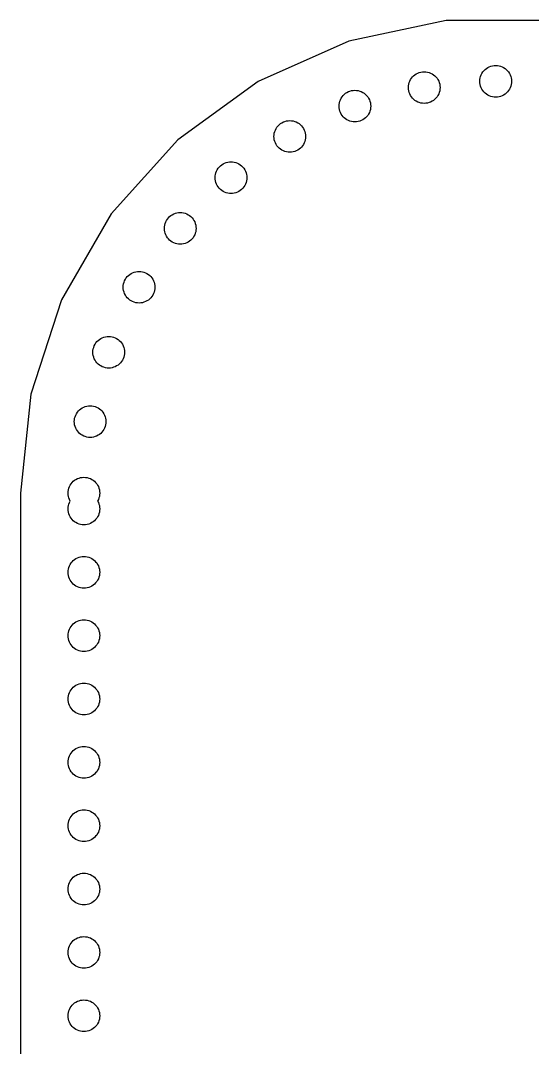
# Model space of a CAD drawing. Header units: metres. Extents: x 0 to 140, y 0 to 65.
# Drawn here: x 0 to 16.16, y 32.5 to 64.92 of the extents above; entities that cross this region are included whole.
import ezdxf

# ---------------------------------------------------------------- set-up
doc = ezdxf.new("R2010")
doc.units = ezdxf.units.M

msp = doc.modelspace()

# ---------------------------------------------------------------- linework, layer by layer
for p, q in [((13.4321, 64.9178), (10.3647, 64.2658)), ((16.5679, 64.9178), (13.4321, 64.9178)), ((10.3647, 64.2658), (7.5, 62.9904)), ((12.4487, 63.207), (12.4926, 63.2355)), ((12.4926, 63.2355), (12.5392, 63.2593)), ((12.5392, 63.2593), (12.5881, 63.278)), ((12.5881, 63.278), (12.6386, 63.2916)), ((12.6386, 63.2916), (12.6903, 63.2998)), ((12.6903, 63.2998), (12.7426, 63.3025)), ((12.7426, 63.3025), (12.7948, 63.2998)), ((12.7948, 63.2998), (12.8465, 63.2916)), ((12.8465, 63.2916), (12.8971, 63.278)), ((12.8971, 63.278), (12.9459, 63.2593)), ((12.9459, 63.2593), (12.9926, 63.2355)), ((12.9926, 63.2355), (13.0365, 63.207)), ((14.5432, 63.2034), (14.567, 63.25)), ((14.567, 63.25), (14.5955, 63.2939)), ((14.5955, 63.2939), (14.6284, 63.3346)), ((14.6284, 63.3346), (14.6654, 63.3716)), ((14.6654, 63.3716), (14.7061, 63.4045)), ((14.7061, 63.4045), (14.75, 63.433)), ((14.75, 63.433), (14.7966, 63.4568)), ((14.7966, 63.4568), (14.8455, 63.4755)), ((14.8455, 63.4755), (14.896, 63.4891)), ((14.896, 63.4891), (14.9477, 63.4973)), ((14.9477, 63.4973), (15, 63.5)), ((15, 63.5), (15.0523, 63.4973)), ((15.0523, 63.4973), (15.1039, 63.4891)), ((15.1039, 63.4891), (15.1545, 63.4755)), ((15.1545, 63.4755), (15.2034, 63.4568)), ((15.2034, 63.4568), (15.25, 63.433)), ((15.25, 63.433), (15.2939, 63.4045)), ((15.2939, 63.4045), (15.3346, 63.3716)), ((15.3346, 63.3716), (15.3716, 63.3346)), ((15.3716, 63.3346), (15.4045, 63.2939)), ((15.4045, 63.2939), (15.433, 63.25)), ((15.433, 63.25), (15.4568, 63.2034)), ((7.5, 62.9904), (4.96303, 61.1472)), ((12.2453, 62.8548), (12.2535, 62.9064)), ((12.2535, 62.9064), (12.267, 62.957)), ((12.267, 62.957), (12.2858, 63.0059)), ((12.2858, 63.0059), (12.3096, 63.0525)), ((12.3096, 63.0525), (12.3381, 63.0964)), ((12.3381, 63.0964), (12.371, 63.1371)), ((12.371, 63.1371), (12.408, 63.1741)), ((12.408, 63.1741), (12.4487, 63.207)), ((13.0365, 63.207), (13.0771, 63.1741)), ((13.0771, 63.1741), (13.1141, 63.1371)), ((13.1141, 63.1371), (13.1471, 63.0964)), ((13.1471, 63.0964), (13.1756, 63.0525)), ((13.1756, 63.0525), (13.1993, 63.0059)), ((13.1993, 63.0059), (13.2181, 62.957)), ((13.2181, 62.957), (13.2316, 62.9064)), ((13.2316, 62.9064), (13.2398, 62.8548)), ((14.5, 63), (14.5027, 63.0523)), ((14.5027, 62.9477), (14.5, 63)), ((14.5027, 63.0523), (14.5109, 63.1039)), ((14.5109, 62.896), (14.5027, 62.9477)), ((14.5109, 63.1039), (14.5245, 63.1545)), ((14.5245, 62.8455), (14.5109, 62.896)), ((14.5245, 63.1545), (14.5432, 63.2034)), ((15.4568, 63.2034), (15.4755, 63.1545)), ((15.4755, 63.1545), (15.4891, 63.1039)), ((15.4891, 62.896), (15.4755, 62.8455)), ((15.4891, 63.1039), (15.4973, 63.0523)), ((15.4973, 62.9477), (15.4891, 62.896)), ((15.4973, 63.0523), (15.5, 63)), ((15.5, 63), (15.4973, 62.9477)), ((10.1822, 62.5506), (10.2192, 62.5876)), ((10.2192, 62.5876), (10.2598, 62.6205)), ((10.2598, 62.6205), (10.3037, 62.649)), ((10.3037, 62.649), (10.3504, 62.6728)), ((10.3504, 62.6728), (10.3992, 62.6915)), ((10.3992, 62.6915), (10.4498, 62.7051)), ((10.4498, 62.7051), (10.5015, 62.7133)), ((10.5015, 62.7133), (10.5537, 62.716)), ((10.5537, 62.716), (10.606, 62.7133)), ((10.606, 62.7133), (10.6577, 62.7051)), ((10.6577, 62.7051), (10.7082, 62.6915)), ((10.7082, 62.6915), (10.7571, 62.6728)), ((10.7571, 62.6728), (10.8037, 62.649)), ((10.8037, 62.649), (10.8476, 62.6205)), ((10.8476, 62.6205), (10.8883, 62.5876)), ((10.8883, 62.5876), (10.9253, 62.5506)), ((12.2426, 62.8025), (12.2453, 62.8548)), ((12.2453, 62.7502), (12.2426, 62.8025)), ((12.2535, 62.6985), (12.2453, 62.7502)), ((12.267, 62.648), (12.2535, 62.6985)), ((12.2858, 62.5991), (12.267, 62.648)), ((12.3096, 62.5525), (12.2858, 62.5991)), ((13.1993, 62.5991), (13.1756, 62.5525)), ((13.2181, 62.648), (13.1993, 62.5991)), ((13.2316, 62.6985), (13.2181, 62.648)), ((13.2398, 62.7502), (13.2316, 62.6985)), ((13.2398, 62.8548), (13.2426, 62.8025)), ((13.2426, 62.8025), (13.2398, 62.7502)), ((14.5432, 62.7966), (14.5245, 62.8455)), ((14.567, 62.75), (14.5432, 62.7966)), ((14.5955, 62.7061), (14.567, 62.75)), ((14.6284, 62.6654), (14.5955, 62.7061)), ((14.6654, 62.6284), (14.6284, 62.6654)), ((14.7061, 62.5955), (14.6654, 62.6284)), ((14.75, 62.567), (14.7061, 62.5955)), ((14.7966, 62.5432), (14.75, 62.567)), ((15.25, 62.567), (15.2034, 62.5432)), ((15.2939, 62.5955), (15.25, 62.567)), ((15.3346, 62.6284), (15.2939, 62.5955)), ((15.3716, 62.6654), (15.3346, 62.6284)), ((15.4045, 62.7061), (15.3716, 62.6654)), ((15.433, 62.75), (15.4045, 62.7061)), ((15.4568, 62.7966), (15.433, 62.75)), ((15.4755, 62.8455), (15.4568, 62.7966)), ((10.0537, 62.216), (10.0565, 62.2683)), ((10.0565, 62.2683), (10.0647, 62.3199)), ((10.0647, 62.3199), (10.0782, 62.3705)), ((10.0782, 62.3705), (10.097, 62.4194)), ((10.097, 62.4194), (10.1207, 62.466)), ((10.1207, 62.466), (10.1492, 62.5099)), ((10.1492, 62.5099), (10.1822, 62.5506)), ((10.9253, 62.5506), (10.9582, 62.5099)), ((10.9582, 62.5099), (10.9867, 62.466)), ((10.9867, 62.466), (11.0105, 62.4194)), ((11.0105, 62.4194), (11.0293, 62.3705)), ((11.0293, 62.3705), (11.0428, 62.3199)), ((11.0428, 62.3199), (11.051, 62.2683)), ((11.051, 62.2683), (11.0537, 62.216)), ((12.3381, 62.5086), (12.3096, 62.5525)), ((12.371, 62.4679), (12.3381, 62.5086)), ((12.408, 62.4309), (12.371, 62.4679)), ((12.4487, 62.398), (12.408, 62.4309)), ((12.4926, 62.3695), (12.4487, 62.398)), ((12.5392, 62.3457), (12.4926, 62.3695)), ((12.5881, 62.327), (12.5392, 62.3457)), ((12.6386, 62.3134), (12.5881, 62.327)), ((12.6903, 62.3052), (12.6386, 62.3134)), ((12.7426, 62.3025), (12.6903, 62.3052)), ((12.7948, 62.3052), (12.7426, 62.3025)), ((12.8465, 62.3134), (12.7948, 62.3052)), ((12.8971, 62.327), (12.8465, 62.3134)), ((12.9459, 62.3457), (12.8971, 62.327)), ((12.9926, 62.3695), (12.9459, 62.3457)), ((13.0365, 62.398), (12.9926, 62.3695)), ((13.0771, 62.4309), (13.0365, 62.398)), ((13.1141, 62.4679), (13.0771, 62.4309)), ((13.1471, 62.5086), (13.1141, 62.4679)), ((13.1756, 62.5525), (13.1471, 62.5086)), ((14.8455, 62.5245), (14.7966, 62.5432)), ((14.896, 62.5109), (14.8455, 62.5245)), ((14.9477, 62.5027), (14.896, 62.5109)), ((15, 62.5), (14.9477, 62.5027)), ((15.0523, 62.5027), (15, 62.5)), ((15.1039, 62.5109), (15.0523, 62.5027)), ((15.1545, 62.5245), (15.1039, 62.5109)), ((15.2034, 62.5432), (15.1545, 62.5245)), ((10.0565, 62.1637), (10.0537, 62.216)), ((10.0647, 62.112), (10.0565, 62.1637)), ((10.0782, 62.0615), (10.0647, 62.112)), ((10.097, 62.0126), (10.0782, 62.0615)), ((10.1207, 61.966), (10.097, 62.0126)), ((10.1492, 61.9221), (10.1207, 61.966)), ((10.1822, 61.8814), (10.1492, 61.9221)), ((10.9582, 61.9221), (10.9253, 61.8814)), ((10.9867, 61.966), (10.9582, 61.9221)), ((11.0105, 62.0126), (10.9867, 61.966)), ((11.0293, 62.0615), (11.0105, 62.0126)), ((11.0428, 62.112), (11.0293, 62.0615)), ((11.051, 62.1637), (11.0428, 62.112)), ((11.0537, 62.216), (11.051, 62.1637)), ((8.12842, 61.5929), (8.16542, 61.6299)), ((8.16542, 61.6299), (8.2061, 61.6628)), ((8.2061, 61.6628), (8.25, 61.6913)), ((8.25, 61.6913), (8.29663, 61.7151)), ((8.29663, 61.7151), (8.34549, 61.7339)), ((8.34549, 61.7339), (8.39604, 61.7474)), ((8.39604, 61.7474), (8.44772, 61.7556)), ((8.44772, 61.7556), (8.5, 61.7583)), ((8.5, 61.7583), (8.55226, 61.7556)), ((8.55226, 61.7556), (8.60394, 61.7474)), ((8.60394, 61.7474), (8.6545, 61.7339)), ((8.6545, 61.7339), (8.70335, 61.7151)), ((8.70335, 61.7151), (8.75, 61.6913)), ((8.75, 61.6913), (8.79388, 61.6628)), ((8.79388, 61.6628), (8.83456, 61.6299)), ((8.83456, 61.6299), (8.87157, 61.5929)), ((10.2192, 61.8444), (10.1822, 61.8814)), ((10.2598, 61.8115), (10.2192, 61.8444)), ((10.3037, 61.783), (10.2598, 61.8115)), ((10.3504, 61.7592), (10.3037, 61.783)), ((10.3992, 61.7405), (10.3504, 61.7592)), ((10.4498, 61.7269), (10.3992, 61.7405)), ((10.5015, 61.7187), (10.4498, 61.7269)), ((10.5537, 61.716), (10.5015, 61.7187)), ((10.606, 61.7187), (10.5537, 61.716)), ((10.6577, 61.7269), (10.606, 61.7187)), ((10.7082, 61.7405), (10.6577, 61.7269)), ((10.7571, 61.7592), (10.7082, 61.7405)), ((10.8037, 61.783), (10.7571, 61.7592)), ((10.8476, 61.8115), (10.8037, 61.783)), ((10.8883, 61.8444), (10.8476, 61.8115)), ((10.9253, 61.8814), (10.8883, 61.8444)), ((8, 61.2583), (8.00273, 61.3106)), ((8.00273, 61.3106), (8.01093, 61.3623)), ((8.01093, 61.3623), (8.02446, 61.4128)), ((8.02446, 61.4128), (8.04321, 61.4617)), ((8.04321, 61.4617), (8.06699, 61.5083)), ((8.06699, 61.5083), (8.09549, 61.5522)), ((8.09549, 61.5522), (8.12842, 61.5929)), ((8.87157, 61.5929), (8.9045, 61.5522)), ((8.9045, 61.5522), (8.933, 61.5083)), ((8.933, 61.5083), (8.95677, 61.4617)), ((8.95677, 61.4617), (8.97552, 61.4128)), ((8.97552, 61.4128), (8.98906, 61.3623)), ((8.98906, 61.3623), (8.99725, 61.3106)), ((8.99725, 61.3106), (9, 61.2583)), ((4.96303, 61.1472), (2.86473, 58.8168)), ((8.00273, 61.2061), (8, 61.2583)), ((8.01093, 61.1544), (8.00273, 61.2061)), ((8.02446, 61.1038), (8.01093, 61.1544)), ((8.04321, 61.0549), (8.02446, 61.1038)), ((8.06699, 61.0083), (8.04321, 61.0549)), ((8.09549, 60.9644), (8.06699, 61.0083)), ((8.12842, 60.9238), (8.09549, 60.9644)), ((8.9045, 60.9644), (8.87157, 60.9238)), ((8.933, 61.0083), (8.9045, 60.9644)), ((8.95677, 61.0549), (8.933, 61.0083)), ((8.97552, 61.1038), (8.95677, 61.0549)), ((8.98906, 61.1544), (8.97552, 61.1038)), ((8.99725, 61.2061), (8.98906, 61.1544)), ((9, 61.2583), (8.99725, 61.2061)), ((8.16542, 60.8867), (8.12842, 60.9238)), ((8.2061, 60.8538), (8.16542, 60.8867)), ((8.25, 60.8253), (8.2061, 60.8538)), ((8.29663, 60.8015), (8.25, 60.8253)), ((8.34549, 60.7828), (8.29663, 60.8015)), ((8.39604, 60.7692), (8.34549, 60.7828)), ((8.44772, 60.7611), (8.39604, 60.7692)), ((8.5, 60.7583), (8.44772, 60.7611)), ((8.55226, 60.7611), (8.5, 60.7583)), ((8.60394, 60.7692), (8.55226, 60.7611)), ((8.6545, 60.7828), (8.60394, 60.7692)), ((8.70335, 60.8015), (8.6545, 60.7828)), ((8.75, 60.8253), (8.70335, 60.8015)), ((8.79388, 60.8538), (8.75, 60.8253)), ((8.83456, 60.8867), (8.79388, 60.8538)), ((8.87157, 60.9238), (8.83456, 60.8867)), ((6.27219, 60.2931), (6.30919, 60.3301)), ((6.30919, 60.3301), (6.34985, 60.3631)), ((6.34985, 60.3631), (6.39375, 60.3916)), ((6.39375, 60.3916), (6.44038, 60.4153)), ((6.44038, 60.4153), (6.48924, 60.4341)), ((6.48924, 60.4341), (6.53979, 60.4476)), ((6.53979, 60.4476), (6.59149, 60.4558)), ((6.59149, 60.4558), (6.64375, 60.4586)), ((6.64375, 60.4586), (6.69601, 60.4558)), ((6.69601, 60.4558), (6.74771, 60.4476)), ((6.74771, 60.4476), (6.79826, 60.4341)), ((6.79826, 60.4341), (6.84712, 60.4153)), ((6.84712, 60.4153), (6.89375, 60.3916)), ((6.89375, 60.3916), (6.93765, 60.3631)), ((6.93765, 60.3631), (6.97832, 60.3301)), ((6.97832, 60.3301), (7.01532, 60.2931)), ((6.14375, 59.9586), (6.1465, 60.0108)), ((6.1465, 60.0108), (6.15468, 60.0625)), ((6.15468, 60.0625), (6.16823, 60.1131)), ((6.16823, 60.1131), (6.18698, 60.1619)), ((6.18698, 60.1619), (6.21074, 60.2086)), ((6.21074, 60.2086), (6.23924, 60.2525)), ((6.23924, 60.2525), (6.27219, 60.2931)), ((7.01532, 60.2931), (7.04826, 60.2525)), ((7.04826, 60.2525), (7.07677, 60.2086)), ((7.07677, 60.2086), (7.10052, 60.1619)), ((7.10052, 60.1619), (7.11928, 60.1131)), ((7.11928, 60.1131), (7.13283, 60.0625)), ((7.13283, 60.0625), (7.14102, 60.0108)), ((7.14102, 60.0108), (7.14375, 59.9586)), ((6.1465, 59.9063), (6.14375, 59.9586)), ((6.15468, 59.8546), (6.1465, 59.9063)), ((6.16823, 59.8041), (6.15468, 59.8546)), ((6.18698, 59.7552), (6.16823, 59.8041)), ((6.21074, 59.7086), (6.18698, 59.7552)), ((6.23924, 59.6647), (6.21074, 59.7086)), ((6.27219, 59.624), (6.23924, 59.6647)), ((7.04826, 59.6647), (7.01532, 59.624)), ((7.07677, 59.7086), (7.04826, 59.6647)), ((7.10052, 59.7552), (7.07677, 59.7086)), ((7.11928, 59.8041), (7.10052, 59.7552)), ((7.13283, 59.8546), (7.11928, 59.8041)), ((7.14102, 59.9063), (7.13283, 59.8546)), ((7.14375, 59.9586), (7.14102, 59.9063)), ((6.30919, 59.587), (6.27219, 59.624)), ((6.34985, 59.5541), (6.30919, 59.587)), ((6.39375, 59.5256), (6.34985, 59.5541)), ((6.44038, 59.5018), (6.39375, 59.5256)), ((6.48924, 59.483), (6.44038, 59.5018)), ((6.53979, 59.4695), (6.48924, 59.483)), ((6.59149, 59.4613), (6.53979, 59.4695)), ((6.64375, 59.4586), (6.59149, 59.4613)), ((6.69601, 59.4613), (6.64375, 59.4586)), ((6.74771, 59.4695), (6.69601, 59.4613)), ((6.79826, 59.483), (6.74771, 59.4695)), ((6.84712, 59.5018), (6.79826, 59.483)), ((6.89375, 59.5256), (6.84712, 59.5018)), ((6.93765, 59.5541), (6.89375, 59.5256)), ((6.97832, 59.587), (6.93765, 59.5541)), ((7.01532, 59.624), (6.97832, 59.587)), ((2.86473, 58.8168), (1.29681, 56.101)), ((4.6369, 58.6501), (4.66985, 58.6908)), ((4.66985, 58.6908), (4.70685, 58.7278)), ((4.70685, 58.7278), (4.74753, 58.7607)), ((4.74753, 58.7607), (4.79141, 58.7892)), ((4.79141, 58.7892), (4.83804, 58.813)), ((4.83804, 58.813), (4.8869, 58.8318)), ((4.8869, 58.8318), (4.93745, 58.8453)), ((4.93745, 58.8453), (4.98915, 58.8535)), ((4.98915, 58.8535), (5.04141, 58.8562)), ((5.04141, 58.8562), (5.09367, 58.8535)), ((5.09367, 58.8535), (5.14537, 58.8453)), ((5.14537, 58.8453), (5.19592, 58.8318)), ((5.19592, 58.8318), (5.24478, 58.813)), ((5.24478, 58.813), (5.29141, 58.7892)), ((5.29141, 58.7892), (5.33531, 58.7607)), ((5.33531, 58.7607), (5.37598, 58.7278)), ((5.37598, 58.7278), (5.41299, 58.6908)), ((5.41299, 58.6908), (5.44592, 58.6501)), ((4.54141, 58.3562), (4.54416, 58.4085)), ((4.54416, 58.304), (4.54141, 58.3562)), ((4.54416, 58.4085), (4.55234, 58.4602)), ((4.55234, 58.4602), (4.56589, 58.5107)), ((4.56589, 58.5107), (4.58464, 58.5596)), ((4.58464, 58.5596), (4.6084, 58.6062)), ((4.6084, 58.6062), (4.6369, 58.6501)), ((5.44592, 58.6501), (5.47443, 58.6062)), ((5.47443, 58.6062), (5.49818, 58.5596)), ((5.49818, 58.5596), (5.51694, 58.5107)), ((5.51694, 58.5107), (5.53049, 58.4602)), ((5.53049, 58.4602), (5.53868, 58.4085)), ((5.53868, 58.4085), (5.54141, 58.3562)), ((5.54141, 58.3562), (5.53868, 58.304)), ((4.55234, 58.2523), (4.54416, 58.304)), ((4.56589, 58.2017), (4.55234, 58.2523)), ((4.58464, 58.1529), (4.56589, 58.2017)), ((4.6084, 58.1062), (4.58464, 58.1529)), ((4.6369, 58.0623), (4.6084, 58.1062)), ((4.66985, 58.0217), (4.6369, 58.0623)), ((5.44592, 58.0623), (5.41299, 58.0217)), ((5.47443, 58.1062), (5.44592, 58.0623)), ((5.49818, 58.1529), (5.47443, 58.1062)), ((5.51694, 58.2017), (5.49818, 58.1529)), ((5.53049, 58.2523), (5.51694, 58.2017)), ((5.53868, 58.304), (5.53049, 58.2523)), ((4.70685, 57.9847), (4.66985, 58.0217)), ((4.74753, 57.9517), (4.70685, 57.9847)), ((4.79141, 57.9232), (4.74753, 57.9517)), ((4.83804, 57.8995), (4.79141, 57.9232)), ((4.8869, 57.8807), (4.83804, 57.8995)), ((4.93745, 57.8672), (4.8869, 57.8807)), ((4.98915, 57.859), (4.93745, 57.8672)), ((5.04141, 57.8562), (4.98915, 57.859)), ((5.09367, 57.859), (5.04141, 57.8562)), ((5.14537, 57.8672), (5.09367, 57.859)), ((5.19592, 57.8807), (5.14537, 57.8672)), ((5.24478, 57.8995), (5.19592, 57.8807)), ((5.29141, 57.9232), (5.24478, 57.8995)), ((5.33531, 57.9517), (5.29141, 57.9232)), ((5.37598, 57.9847), (5.33531, 57.9517)), ((5.41299, 58.0217), (5.37598, 57.9847)), ((3.2849, 56.7034), (3.30865, 56.75)), ((3.30865, 56.75), (3.33716, 56.7939)), ((3.33716, 56.7939), (3.37009, 56.8346)), ((3.37009, 56.8346), (3.40709, 56.8716)), ((3.40709, 56.8716), (3.44777, 56.9045)), ((3.44777, 56.9045), (3.49167, 56.933)), ((3.49167, 56.933), (3.5383, 56.9568)), ((3.5383, 56.9568), (3.58716, 56.9755)), ((3.58716, 56.9755), (3.63771, 56.9891)), ((3.63771, 56.9891), (3.68939, 56.9973)), ((3.68939, 56.9973), (3.74167, 57)), ((3.74167, 57), (3.79393, 56.9973)), ((3.79393, 56.9973), (3.84561, 56.9891)), ((3.84561, 56.9891), (3.89616, 56.9755)), ((3.89616, 56.9755), (3.94504, 56.9568)), ((3.94504, 56.9568), (3.99167, 56.933)), ((3.99167, 56.933), (4.03555, 56.9045)), ((4.03555, 56.9045), (4.07623, 56.8716)), ((4.07623, 56.8716), (4.11324, 56.8346)), ((4.11324, 56.8346), (4.14616, 56.7939)), ((4.14616, 56.7939), (4.17467, 56.75)), ((4.17467, 56.75), (4.19844, 56.7034)), ((3.24167, 56.5), (3.2444, 56.5523)), ((3.2444, 56.4477), (3.24167, 56.5)), ((3.2444, 56.5523), (3.25259, 56.6039)), ((3.25259, 56.396), (3.2444, 56.4477)), ((3.25259, 56.6039), (3.26613, 56.6545)), ((3.26613, 56.6545), (3.2849, 56.7034)), ((4.19844, 56.7034), (4.21719, 56.6545)), ((4.21719, 56.6545), (4.23074, 56.6039)), ((4.23074, 56.6039), (4.23892, 56.5523)), ((4.23892, 56.4477), (4.23074, 56.396)), ((4.23892, 56.5523), (4.24167, 56.5)), ((4.24167, 56.5), (4.23892, 56.4477)), ((1.29681, 56.101), (0.32777, 53.1187)), ((3.26613, 56.3455), (3.25259, 56.396)), ((3.2849, 56.2966), (3.26613, 56.3455)), ((3.30865, 56.25), (3.2849, 56.2966)), ((3.33716, 56.2061), (3.30865, 56.25)), ((3.37009, 56.1654), (3.33716, 56.2061)), ((3.40709, 56.1284), (3.37009, 56.1654)), ((3.44777, 56.0955), (3.40709, 56.1284)), ((3.49167, 56.067), (3.44777, 56.0955)), ((4.03555, 56.0955), (3.99167, 56.067)), ((4.07623, 56.1284), (4.03555, 56.0955)), ((4.11324, 56.1654), (4.07623, 56.1284)), ((4.14616, 56.2061), (4.11324, 56.1654)), ((4.17467, 56.25), (4.14616, 56.2061)), ((4.19844, 56.2966), (4.17467, 56.25)), ((4.21719, 56.3455), (4.19844, 56.2966)), ((4.23074, 56.396), (4.21719, 56.3455)), ((3.5383, 56.0432), (3.49167, 56.067)), ((3.58716, 56.0245), (3.5383, 56.0432)), ((3.63771, 56.0109), (3.58716, 56.0245)), ((3.68939, 56.0027), (3.63771, 56.0109)), ((3.74167, 56), (3.68939, 56.0027)), ((3.79393, 56.0027), (3.74167, 56)), ((3.84561, 56.0109), (3.79393, 56.0027)), ((3.89616, 56.0245), (3.84561, 56.0109)), ((3.94504, 56.0432), (3.89616, 56.0245)), ((3.99167, 56.067), (3.94504, 56.0432)), ((2.41241, 54.7808), (2.44942, 54.8178)), ((2.44942, 54.8178), (2.4901, 54.8508)), ((2.4901, 54.8508), (2.53398, 54.8793)), ((2.53398, 54.8793), (2.58063, 54.903)), ((2.58063, 54.903), (2.62949, 54.9218)), ((2.62949, 54.9218), (2.68004, 54.9353)), ((2.68004, 54.9353), (2.73172, 54.9435)), ((2.73172, 54.9435), (2.78398, 54.9463)), ((2.78398, 54.9463), (2.83626, 54.9435)), ((2.83626, 54.9435), (2.88794, 54.9353)), ((2.88794, 54.9353), (2.93849, 54.9218)), ((2.93849, 54.9218), (2.98735, 54.903)), ((2.98735, 54.903), (3.03398, 54.8793)), ((3.03398, 54.8793), (3.07788, 54.8508)), ((3.07788, 54.8508), (3.11856, 54.8178)), ((3.11856, 54.8178), (3.15556, 54.7808)), ((2.28398, 54.4463), (2.28673, 54.4985)), ((2.28673, 54.4985), (2.29492, 54.5502)), ((2.29492, 54.5502), (2.30846, 54.6008)), ((2.30846, 54.6008), (2.32721, 54.6496)), ((2.32721, 54.6496), (2.35098, 54.6963)), ((2.35098, 54.6963), (2.37949, 54.7401)), ((2.37949, 54.7401), (2.41241, 54.7808)), ((3.15556, 54.7808), (3.18849, 54.7401)), ((3.18849, 54.7401), (3.217, 54.6963)), ((3.217, 54.6963), (3.24077, 54.6496)), ((3.24077, 54.6496), (3.25952, 54.6008)), ((3.25952, 54.6008), (3.27306, 54.5502)), ((3.27306, 54.5502), (3.28125, 54.4985)), ((3.28125, 54.4985), (3.28398, 54.4463)), ((2.28673, 54.394), (2.28398, 54.4463)), ((2.29492, 54.3423), (2.28673, 54.394)), ((2.30846, 54.2917), (2.29492, 54.3423)), ((2.32721, 54.2429), (2.30846, 54.2917)), ((2.35098, 54.1963), (2.32721, 54.2429)), ((2.37949, 54.1524), (2.35098, 54.1963)), ((2.41241, 54.1117), (2.37949, 54.1524)), ((3.18849, 54.1524), (3.15556, 54.1117)), ((3.217, 54.1963), (3.18849, 54.1524)), ((3.24077, 54.2429), (3.217, 54.1963)), ((3.25952, 54.2917), (3.24077, 54.2429)), ((3.27306, 54.3423), (3.25952, 54.2917)), ((3.28125, 54.394), (3.27306, 54.3423)), ((3.28398, 54.4463), (3.28125, 54.394)), ((2.44942, 54.0747), (2.41241, 54.1117)), ((2.4901, 54.0417), (2.44942, 54.0747)), ((2.53398, 54.0132), (2.4901, 54.0417)), ((2.58063, 53.9895), (2.53398, 54.0132)), ((2.62949, 53.9707), (2.58063, 53.9895)), ((2.68004, 53.9572), (2.62949, 53.9707)), ((2.73172, 53.949), (2.68004, 53.9572)), ((2.78398, 53.9463), (2.73172, 53.949)), ((2.83626, 53.949), (2.78398, 53.9463)), ((2.88794, 53.9572), (2.83626, 53.949)), ((2.93849, 53.9707), (2.88794, 53.9572)), ((2.98735, 53.9895), (2.93849, 53.9707)), ((3.03398, 54.0132), (2.98735, 53.9895)), ((3.07788, 54.0417), (3.03398, 54.0132)), ((3.11856, 54.0747), (3.07788, 54.0417)), ((3.15556, 54.1117), (3.11856, 54.0747)), ((0.32777, 53.1187), (0, 50)), ((1.76448, 52.5074), (1.79298, 52.5513)), ((1.79298, 52.5513), (1.82591, 52.592)), ((1.82591, 52.592), (1.86293, 52.629)), ((1.86293, 52.629), (1.90359, 52.6619)), ((1.90359, 52.6619), (1.94749, 52.6904)), ((1.94749, 52.6904), (1.99413, 52.7142)), ((1.99413, 52.7142), (2.04298, 52.7329)), ((2.04298, 52.7329), (2.09354, 52.7465)), ((2.09354, 52.7465), (2.14523, 52.7547)), ((2.14523, 52.7547), (2.19749, 52.7574)), ((2.19749, 52.7574), (2.24976, 52.7547)), ((2.24976, 52.7547), (2.30145, 52.7465)), ((2.30145, 52.7465), (2.35201, 52.7329)), ((2.35201, 52.7329), (2.40086, 52.7142)), ((2.40086, 52.7142), (2.44749, 52.6904)), ((2.44749, 52.6904), (2.49138, 52.6619)), ((2.49138, 52.6619), (2.53206, 52.629)), ((2.53206, 52.629), (2.56906, 52.592)), ((2.56906, 52.592), (2.60201, 52.5513)), ((2.60201, 52.5513), (2.63051, 52.5074)), ((1.69749, 52.2574), (1.70023, 52.3097)), ((1.70023, 52.2052), (1.69749, 52.2574)), ((1.70023, 52.3097), (1.70842, 52.3614)), ((1.70842, 52.1535), (1.70023, 52.2052)), ((1.70842, 52.3614), (1.72197, 52.4119)), ((1.72197, 52.4119), (1.74072, 52.4608)), ((1.74072, 52.4608), (1.76448, 52.5074)), ((2.63051, 52.5074), (2.65427, 52.4608)), ((2.65427, 52.4608), (2.67302, 52.4119)), ((2.67302, 52.4119), (2.68657, 52.3614)), ((2.68657, 52.3614), (2.69475, 52.3097)), ((2.69475, 52.2052), (2.68657, 52.1535)), ((2.69475, 52.3097), (2.69749, 52.2574)), ((2.69749, 52.2574), (2.69475, 52.2052)), ((1.72197, 52.1029), (1.70842, 52.1535)), ((1.74072, 52.054), (1.72197, 52.1029)), ((1.76448, 52.0074), (1.74072, 52.054)), ((1.79298, 51.9635), (1.76448, 52.0074)), ((1.82591, 51.9229), (1.79298, 51.9635)), ((1.86293, 51.8858), (1.82591, 51.9229)), ((1.90359, 51.8529), (1.86293, 51.8858)), ((2.53206, 51.8858), (2.49138, 51.8529)), ((2.56906, 51.9229), (2.53206, 51.8858)), ((2.60201, 51.9635), (2.56906, 51.9229)), ((2.63051, 52.0074), (2.60201, 51.9635)), ((2.65427, 52.054), (2.63051, 52.0074)), ((2.67302, 52.1029), (2.65427, 52.054)), ((2.68657, 52.1535), (2.67302, 52.1029)), ((1.94749, 51.8244), (1.90359, 51.8529)), ((1.99413, 51.8006), (1.94749, 51.8244)), ((2.04298, 51.7819), (1.99413, 51.8006)), ((2.09354, 51.7683), (2.04298, 51.7819)), ((2.14523, 51.7602), (2.09354, 51.7683)), ((2.19749, 51.7574), (2.14523, 51.7602)), ((2.24976, 51.7602), (2.19749, 51.7574)), ((2.30145, 51.7683), (2.24976, 51.7602)), ((2.35201, 51.7819), (2.30145, 51.7683)), ((2.40086, 51.8006), (2.35201, 51.7819)), ((2.44749, 51.8244), (2.40086, 51.8006)), ((2.49138, 51.8529), (2.44749, 51.8244)), ((1.54321, 50.2034), (1.56699, 50.25)), ((1.56699, 50.25), (1.59549, 50.2939)), ((1.59549, 50.2939), (1.62842, 50.3346)), ((1.62842, 50.3346), (1.66542, 50.3716)), ((1.66542, 50.3716), (1.7061, 50.4045)), ((1.7061, 50.4045), (1.75, 50.433)), ((1.75, 50.433), (1.79663, 50.4568)), ((1.79663, 50.4568), (1.84549, 50.4755)), ((1.84549, 50.4755), (1.89604, 50.4891)), ((1.89604, 50.4891), (1.94772, 50.4973)), ((1.94772, 50.4973), (2, 50.5)), ((2, 50.5), (2.05226, 50.4973)), ((2.05226, 50.4973), (2.10394, 50.4891)), ((2.10394, 50.4891), (2.1545, 50.4755)), ((2.1545, 50.4755), (2.20335, 50.4568)), ((2.20335, 50.4568), (2.25, 50.433)), ((2.25, 50.433), (2.29388, 50.4045)), ((2.29388, 50.4045), (2.33456, 50.3716)), ((2.33456, 50.3716), (2.37157, 50.3346)), ((2.37157, 50.3346), (2.4045, 50.2939)), ((2.4045, 50.2939), (2.433, 50.25)), ((2.433, 50.25), (2.45677, 50.2034)), ((0, 50), (0, 15)), ((1.5, 50), (1.50273, 50.0523)), ((1.50273, 49.9477), (1.5, 50)), ((1.50273, 50.0523), (1.51093, 50.1039)), ((1.51093, 49.896), (1.50273, 49.9477)), ((1.51093, 50.1039), (1.52446, 50.1545)), ((1.52446, 50.1545), (1.54321, 50.2034)), ((2.45677, 50.2034), (2.47552, 50.1545)), ((2.47552, 50.1545), (2.48906, 50.1039)), ((2.48906, 50.1039), (2.49725, 50.0523)), ((2.49725, 49.9477), (2.48906, 49.896)), ((2.49725, 50.0523), (2.5, 50)), ((2.5, 50), (2.49725, 49.9477)), ((1.50273, 49.5523), (1.51093, 49.6039)), ((1.52446, 49.8455), (1.51093, 49.896)), ((1.51093, 49.6039), (1.52446, 49.6545)), ((1.54321, 49.7966), (1.52446, 49.8455)), ((1.52446, 49.6545), (1.54321, 49.7034)), ((1.56699, 49.75), (1.54321, 49.7966)), ((1.54321, 49.7034), (1.56699, 49.75)), ((2.45677, 49.7966), (2.433, 49.75)), ((2.433, 49.75), (2.45677, 49.7034)), ((2.47552, 49.8455), (2.45677, 49.7966)), ((2.45677, 49.7034), (2.47552, 49.6545)), ((2.48906, 49.896), (2.47552, 49.8455)), ((2.47552, 49.6545), (2.48906, 49.6039)), ((2.48906, 49.6039), (2.49725, 49.5523)), ((1.5, 49.5), (1.50273, 49.5523)), ((1.50273, 49.4477), (1.5, 49.5)), ((1.51093, 49.396), (1.50273, 49.4477)), ((1.52446, 49.3455), (1.51093, 49.396)), ((1.54321, 49.2966), (1.52446, 49.3455)), ((1.56699, 49.25), (1.54321, 49.2966)), ((2.45677, 49.2966), (2.433, 49.25)), ((2.47552, 49.3455), (2.45677, 49.2966)), ((2.48906, 49.396), (2.47552, 49.3455)), ((2.49725, 49.4477), (2.48906, 49.396)), ((2.49725, 49.5523), (2.5, 49.5)), ((2.5, 49.5), (2.49725, 49.4477)), ((1.59549, 49.2061), (1.56699, 49.25)), ((1.62842, 49.1654), (1.59549, 49.2061)), ((1.66542, 49.1284), (1.62842, 49.1654)), ((1.7061, 49.0955), (1.66542, 49.1284)), ((1.74998, 49.067), (1.7061, 49.0955)), ((1.79663, 49.0432), (1.74998, 49.067)), ((1.84549, 49.0245), (1.79663, 49.0432)), ((1.89604, 49.0109), (1.84549, 49.0245)), ((1.94772, 49.0027), (1.89604, 49.0109)), ((2, 49), (1.94772, 49.0027)), ((2.05226, 49.0027), (2, 49)), ((2.10394, 49.0109), (2.05226, 49.0027)), ((2.1545, 49.0245), (2.10394, 49.0109)), ((2.20335, 49.0432), (2.1545, 49.0245)), ((2.25, 49.067), (2.20335, 49.0432)), ((2.29388, 49.0955), (2.25, 49.067)), ((2.33456, 49.1284), (2.29388, 49.0955)), ((2.37157, 49.1654), (2.33456, 49.1284)), ((2.4045, 49.2061), (2.37157, 49.1654)), ((2.433, 49.25), (2.4045, 49.2061)), ((1.84549, 47.9755), (1.89604, 47.9891)), ((1.89604, 47.9891), (1.94772, 47.9973)), ((1.94772, 47.9973), (2, 48)), ((2, 48), (2.05226, 47.9973)), ((2.05226, 47.9973), (2.10394, 47.9891)), ((2.10394, 47.9891), (2.1545, 47.9755)), ((1.51093, 47.6039), (1.52446, 47.6545)), ((1.52446, 47.6545), (1.54321, 47.7034)), ((1.54321, 47.7034), (1.56699, 47.75)), ((1.56699, 47.75), (1.59549, 47.7939)), ((1.59549, 47.7939), (1.62842, 47.8346)), ((1.62842, 47.8346), (1.66542, 47.8716)), ((1.66542, 47.8716), (1.7061, 47.9045)), ((1.7061, 47.9045), (1.75, 47.933)), ((1.75, 47.933), (1.79663, 47.9568)), ((1.79663, 47.9568), (1.84549, 47.9755)), ((2.1545, 47.9755), (2.20335, 47.9568)), ((2.20335, 47.9568), (2.25, 47.933)), ((2.25, 47.933), (2.29388, 47.9045)), ((2.29388, 47.9045), (2.33456, 47.8716)), ((2.33456, 47.8716), (2.37157, 47.8346)), ((2.37157, 47.8346), (2.4045, 47.7939)), ((2.4045, 47.7939), (2.433, 47.75)), ((2.433, 47.75), (2.45677, 47.7034)), ((2.45677, 47.7034), (2.47552, 47.6545)), ((2.47552, 47.6545), (2.48906, 47.6039)), ((1.5, 47.5), (1.50273, 47.5523)), ((1.50273, 47.4477), (1.5, 47.5)), ((1.50273, 47.5523), (1.51093, 47.6039)), ((1.51093, 47.396), (1.50273, 47.4477)), ((1.52446, 47.3455), (1.51093, 47.396)), ((1.54321, 47.2966), (1.52446, 47.3455)), ((2.47552, 47.3455), (2.45677, 47.2966)), ((2.48906, 47.396), (2.47552, 47.3455)), ((2.48906, 47.6039), (2.49725, 47.5523)), ((2.49725, 47.4477), (2.48906, 47.396)), ((2.49725, 47.5523), (2.5, 47.5)), ((2.5, 47.5), (2.49725, 47.4477)), ((1.56699, 47.25), (1.54321, 47.2966)), ((1.59549, 47.2061), (1.56699, 47.25)), ((1.62842, 47.1654), (1.59549, 47.2061)), ((1.66542, 47.1284), (1.62842, 47.1654)), ((1.7061, 47.0955), (1.66542, 47.1284)), ((1.74998, 47.067), (1.7061, 47.0955)), ((1.79663, 47.0432), (1.74998, 47.067)), ((1.84549, 47.0245), (1.79663, 47.0432)), ((1.89604, 47.0109), (1.84549, 47.0245)), ((1.94772, 47.0027), (1.89604, 47.0109)), ((2.10394, 47.0109), (2.05226, 47.0027)), ((2.1545, 47.0245), (2.10394, 47.0109)), ((2.20335, 47.0432), (2.1545, 47.0245)), ((2.25, 47.067), (2.20335, 47.0432)), ((2.29388, 47.0955), (2.25, 47.067)), ((2.33456, 47.1284), (2.29388, 47.0955)), ((2.37157, 47.1654), (2.33456, 47.1284)), ((2.4045, 47.2061), (2.37157, 47.1654)), ((2.433, 47.25), (2.4045, 47.2061)), ((2.45677, 47.2966), (2.433, 47.25)), ((2, 47), (1.94772, 47.0027)), ((2.05226, 47.0027), (2, 47)), ((1.54321, 45.7034), (1.56699, 45.75)), ((1.56699, 45.75), (1.59549, 45.7939)), ((1.59549, 45.7939), (1.62842, 45.8346)), ((1.62842, 45.8346), (1.66542, 45.8716)), ((1.66542, 45.8716), (1.7061, 45.9045)), ((1.7061, 45.9045), (1.75, 45.933)), ((1.75, 45.933), (1.79663, 45.9568)), ((1.79663, 45.9568), (1.84549, 45.9755)), ((1.84549, 45.9755), (1.89604, 45.9891)), ((1.89604, 45.9891), (1.94772, 45.9973)), ((1.94772, 45.9973), (2, 46)), ((2, 46), (2.05226, 45.9973)), ((2.05226, 45.9973), (2.10394, 45.9891)), ((2.10394, 45.9891), (2.1545, 45.9755)), ((2.1545, 45.9755), (2.20335, 45.9568)), ((2.20335, 45.9568), (2.25, 45.933)), ((2.25, 45.933), (2.29388, 45.9045)), ((2.29388, 45.9045), (2.33456, 45.8716)), ((2.33456, 45.8716), (2.37157, 45.8346)), ((2.37157, 45.8346), (2.4045, 45.7939)), ((2.4045, 45.7939), (2.433, 45.75)), ((2.433, 45.75), (2.45677, 45.7034)), ((1.5, 45.5), (1.50273, 45.5523)), ((1.50273, 45.4477), (1.5, 45.5)), ((1.50273, 45.5523), (1.51093, 45.6039)), ((1.51093, 45.396), (1.50273, 45.4477)), ((1.51093, 45.6039), (1.52446, 45.6545)), ((1.52446, 45.3455), (1.51093, 45.396)), ((1.52446, 45.6545), (1.54321, 45.7034)), ((2.45677, 45.7034), (2.47552, 45.6545)), ((2.47552, 45.6545), (2.48906, 45.6039)), ((2.48906, 45.396), (2.47552, 45.3455)), ((2.48906, 45.6039), (2.49725, 45.5523)), ((2.49725, 45.4477), (2.48906, 45.396)), ((2.49725, 45.5523), (2.5, 45.5)), ((2.5, 45.5), (2.49725, 45.4477)), ((1.54321, 45.2966), (1.52446, 45.3455)), ((1.56699, 45.25), (1.54321, 45.2966)), ((1.59549, 45.2061), (1.56699, 45.25)), ((1.62842, 45.1654), (1.59549, 45.2061)), ((1.66542, 45.1284), (1.62842, 45.1654)), ((1.7061, 45.0955), (1.66542, 45.1284)), ((1.74998, 45.067), (1.7061, 45.0955)), ((1.79663, 45.0432), (1.74998, 45.067)), ((2.25, 45.067), (2.20335, 45.0432)), ((2.29388, 45.0955), (2.25, 45.067)), ((2.33456, 45.1284), (2.29388, 45.0955)), ((2.37157, 45.1654), (2.33456, 45.1284)), ((2.4045, 45.2061), (2.37157, 45.1654)), ((2.433, 45.25), (2.4045, 45.2061)), ((2.45677, 45.2966), (2.433, 45.25)), ((2.47552, 45.3455), (2.45677, 45.2966)), ((1.84549, 45.0245), (1.79663, 45.0432)), ((1.89604, 45.0109), (1.84549, 45.0245)), ((1.94772, 45.0027), (1.89604, 45.0109)), ((2, 45), (1.94772, 45.0027)), ((2.05226, 45.0027), (2, 45)), ((2.10394, 45.0109), (2.05226, 45.0027)), ((2.1545, 45.0245), (2.10394, 45.0109)), ((2.20335, 45.0432), (2.1545, 45.0245)), ((1.56699, 43.75), (1.59549, 43.7939)), ((1.59549, 43.7939), (1.62842, 43.8346)), ((1.62842, 43.8346), (1.66542, 43.8716)), ((1.66542, 43.8716), (1.7061, 43.9045)), ((1.7061, 43.9045), (1.75, 43.933)), ((1.75, 43.933), (1.79663, 43.9568)), ((1.79663, 43.9568), (1.84549, 43.9755)), ((1.84549, 43.9755), (1.89604, 43.9891)), ((1.89604, 43.9891), (1.94772, 43.9973)), ((1.94772, 43.9973), (2, 44)), ((2, 44), (2.05226, 43.9973)), ((2.05226, 43.9973), (2.10394, 43.9891)), ((2.10394, 43.9891), (2.1545, 43.9755)), ((2.1545, 43.9755), (2.20335, 43.9568)), ((2.20335, 43.9568), (2.25, 43.933)), ((2.25, 43.933), (2.29388, 43.9045)), ((2.29388, 43.9045), (2.33456, 43.8716)), ((2.33456, 43.8716), (2.37157, 43.8346)), ((2.37157, 43.8346), (2.4045, 43.7939)), ((2.4045, 43.7939), (2.433, 43.75)), ((1.5, 43.5), (1.50273, 43.5523)), ((1.50273, 43.4477), (1.5, 43.5)), ((1.50273, 43.5523), (1.51093, 43.6039)), ((1.51093, 43.396), (1.50273, 43.4477)), ((1.51093, 43.6039), (1.52446, 43.6545)), ((1.52446, 43.6545), (1.54321, 43.7034)), ((1.54321, 43.7034), (1.56699, 43.75)), ((2.433, 43.75), (2.45677, 43.7034)), ((2.45677, 43.7034), (2.47552, 43.6545)), ((2.47552, 43.6545), (2.48906, 43.6039)), ((2.48906, 43.6039), (2.49725, 43.5523)), ((2.49725, 43.4477), (2.48906, 43.396)), ((2.49725, 43.5523), (2.5, 43.5)), ((2.5, 43.5), (2.49725, 43.4477)), ((1.52446, 43.3455), (1.51093, 43.396)), ((1.54321, 43.2966), (1.52446, 43.3455)), ((1.56699, 43.25), (1.54321, 43.2966)), ((1.59549, 43.2061), (1.56699, 43.25)), ((1.62842, 43.1654), (1.59549, 43.2061)), ((1.66542, 43.1284), (1.62842, 43.1654)), ((1.7061, 43.0955), (1.66542, 43.1284)), ((2.33456, 43.1284), (2.29388, 43.0955)), ((2.37157, 43.1654), (2.33456, 43.1284)), ((2.4045, 43.2061), (2.37157, 43.1654)), ((2.433, 43.25), (2.4045, 43.2061)), ((2.45677, 43.2966), (2.433, 43.25)), ((2.47552, 43.3455), (2.45677, 43.2966)), ((2.48906, 43.396), (2.47552, 43.3455)), ((1.74998, 43.067), (1.7061, 43.0955)), ((1.79663, 43.0432), (1.74998, 43.067)), ((1.84549, 43.0245), (1.79663, 43.0432)), ((1.89604, 43.0109), (1.84549, 43.0245)), ((1.94772, 43.0027), (1.89604, 43.0109)), ((2, 43), (1.94772, 43.0027)), ((2.05226, 43.0027), (2, 43)), ((2.10394, 43.0109), (2.05226, 43.0027)), ((2.1545, 43.0245), (2.10394, 43.0109)), ((2.20335, 43.0432), (2.1545, 43.0245)), ((2.25, 43.067), (2.20335, 43.0432)), ((2.29388, 43.0955), (2.25, 43.067)), ((1.59549, 41.7939), (1.62842, 41.8346)), ((1.62842, 41.8346), (1.66542, 41.8716)), ((1.66542, 41.8716), (1.7061, 41.9045)), ((1.7061, 41.9045), (1.75, 41.933)), ((1.75, 41.933), (1.79663, 41.9568)), ((1.79663, 41.9568), (1.84549, 41.9755)), ((1.84549, 41.9755), (1.89604, 41.9891)), ((1.89604, 41.9891), (1.94772, 41.9973)), ((1.94772, 41.9973), (2, 42)), ((2, 42), (2.05226, 41.9973)), ((2.05226, 41.9973), (2.10394, 41.9891)), ((2.10394, 41.9891), (2.1545, 41.9755)), ((2.1545, 41.9755), (2.20335, 41.9568)), ((2.20335, 41.9568), (2.25, 41.933)), ((2.25, 41.933), (2.29388, 41.9045)), ((2.29388, 41.9045), (2.33456, 41.8716)), ((2.33456, 41.8716), (2.37157, 41.8346)), ((2.37157, 41.8346), (2.4045, 41.7939)), ((1.5, 41.5), (1.50273, 41.5523)), ((1.50273, 41.4477), (1.5, 41.5)), ((1.50273, 41.5523), (1.51093, 41.6039)), ((1.51093, 41.6039), (1.52446, 41.6545)), ((1.52446, 41.6545), (1.54321, 41.7034)), ((1.54321, 41.7034), (1.56699, 41.75)), ((1.56699, 41.75), (1.59549, 41.7939)), ((2.4045, 41.7939), (2.433, 41.75)), ((2.433, 41.75), (2.45677, 41.7034)), ((2.45677, 41.7034), (2.47552, 41.6545)), ((2.47552, 41.6545), (2.48906, 41.6039)), ((2.48906, 41.6039), (2.49725, 41.5523)), ((2.49725, 41.5523), (2.5, 41.5)), ((2.5, 41.5), (2.49725, 41.4477)), ((1.51093, 41.396), (1.50273, 41.4477)), ((1.52446, 41.3455), (1.51093, 41.396)), ((1.54321, 41.2966), (1.52446, 41.3455)), ((1.56699, 41.25), (1.54321, 41.2966)), ((1.59549, 41.2061), (1.56699, 41.25)), ((1.62842, 41.1654), (1.59549, 41.2061)), ((2.4045, 41.2061), (2.37157, 41.1654)), ((2.433, 41.25), (2.4045, 41.2061)), ((2.45677, 41.2966), (2.433, 41.25)), ((2.47552, 41.3455), (2.45677, 41.2966)), ((2.48906, 41.396), (2.47552, 41.3455)), ((2.49725, 41.4477), (2.48906, 41.396)), ((1.66542, 41.1284), (1.62842, 41.1654)), ((1.7061, 41.0955), (1.66542, 41.1284)), ((1.74998, 41.067), (1.7061, 41.0955)), ((1.79663, 41.0432), (1.74998, 41.067)), ((1.84549, 41.0245), (1.79663, 41.0432)), ((1.89604, 41.0109), (1.84549, 41.0245)), ((1.94772, 41.0027), (1.89604, 41.0109)), ((2, 41), (1.94772, 41.0027)), ((2.05226, 41.0027), (2, 41)), ((2.10394, 41.0109), (2.05226, 41.0027)), ((2.1545, 41.0245), (2.10394, 41.0109)), ((2.20335, 41.0432), (2.1545, 41.0245)), ((2.25, 41.067), (2.20335, 41.0432)), ((2.29388, 41.0955), (2.25, 41.067)), ((2.33456, 41.1284), (2.29388, 41.0955)), ((2.37157, 41.1654), (2.33456, 41.1284)), ((1.66542, 39.8716), (1.7061, 39.9045)), ((1.7061, 39.9045), (1.75, 39.933)), ((1.75, 39.933), (1.79663, 39.9568)), ((1.79663, 39.9568), (1.84549, 39.9755)), ((1.84549, 39.9755), (1.89604, 39.9891)), ((1.89604, 39.9891), (1.94772, 39.9973)), ((1.94772, 39.9973), (2, 40)), ((2, 40), (2.05226, 39.9973)), ((2.05226, 39.9973), (2.10394, 39.9891)), ((2.10394, 39.9891), (2.1545, 39.9755)), ((2.1545, 39.9755), (2.20335, 39.9568)), ((2.20335, 39.9568), (2.25, 39.933)), ((2.25, 39.933), (2.29388, 39.9045)), ((2.29388, 39.9045), (2.33456, 39.8716)), ((1.5, 39.5), (1.50273, 39.5523)), ((1.50273, 39.5523), (1.51093, 39.6039)), ((1.51093, 39.6039), (1.52446, 39.6545)), ((1.52446, 39.6545), (1.54321, 39.7034)), ((1.54321, 39.7034), (1.56699, 39.75)), ((1.56699, 39.75), (1.59549, 39.7939)), ((1.59549, 39.7939), (1.62842, 39.8346)), ((1.62842, 39.8346), (1.66542, 39.8716)), ((2.33456, 39.8716), (2.37157, 39.8346)), ((2.37157, 39.8346), (2.4045, 39.7939)), ((2.4045, 39.7939), (2.433, 39.75)), ((2.433, 39.75), (2.45677, 39.7034)), ((2.45677, 39.7034), (2.47552, 39.6545)), ((2.47552, 39.6545), (2.48906, 39.6039)), ((2.48906, 39.6039), (2.49725, 39.5523)), ((2.49725, 39.5523), (2.5, 39.5)), ((1.50273, 39.4477), (1.5, 39.5)), ((1.51093, 39.396), (1.50273, 39.4477)), ((1.52446, 39.3455), (1.51093, 39.396)), ((1.54321, 39.2966), (1.52446, 39.3455)), ((1.56699, 39.25), (1.54321, 39.2966)), ((1.59549, 39.2061), (1.56699, 39.25)), ((2.433, 39.25), (2.4045, 39.2061)), ((2.45677, 39.2966), (2.433, 39.25)), ((2.47552, 39.3455), (2.45677, 39.2966)), ((2.48906, 39.396), (2.47552, 39.3455)), ((2.49725, 39.4477), (2.48906, 39.396)), ((2.5, 39.5), (2.49725, 39.4477)), ((1.62842, 39.1654), (1.59549, 39.2061)), ((1.66542, 39.1284), (1.62842, 39.1654)), ((1.7061, 39.0955), (1.66542, 39.1284)), ((1.74998, 39.067), (1.7061, 39.0955)), ((1.79663, 39.0432), (1.74998, 39.067)), ((1.84549, 39.0245), (1.79663, 39.0432)), ((1.89604, 39.0109), (1.84549, 39.0245)), ((1.94772, 39.0027), (1.89604, 39.0109)), ((2, 39), (1.94772, 39.0027)), ((2.05226, 39.0027), (2, 39)), ((2.10394, 39.0109), (2.05226, 39.0027)), ((2.1545, 39.0245), (2.10394, 39.0109)), ((2.20335, 39.0432), (2.1545, 39.0245)), ((2.25, 39.067), (2.20335, 39.0432)), ((2.29388, 39.0955), (2.25, 39.067)), ((2.33456, 39.1284), (2.29388, 39.0955)), ((2.37157, 39.1654), (2.33456, 39.1284)), ((2.4045, 39.2061), (2.37157, 39.1654)), ((1.7061, 37.9045), (1.75, 37.933)), ((1.75, 37.933), (1.79663, 37.9568)), ((1.79663, 37.9568), (1.84549, 37.9755)), ((1.84549, 37.9755), (1.89604, 37.9891)), ((1.89604, 37.9891), (1.94772, 37.9973)), ((1.94772, 37.9973), (2, 38)), ((2, 38), (2.05226, 37.9973)), ((2.05226, 37.9973), (2.10394, 37.9891)), ((2.10394, 37.9891), (2.1545, 37.9755)), ((2.1545, 37.9755), (2.20335, 37.9568)), ((2.20335, 37.9568), (2.25, 37.933)), ((2.25, 37.933), (2.29388, 37.9045)), ((1.51093, 37.6039), (1.52446, 37.6545)), ((1.52446, 37.6545), (1.54321, 37.7034)), ((1.54321, 37.7034), (1.56699, 37.75)), ((1.56699, 37.75), (1.59549, 37.7939)), ((1.59549, 37.7939), (1.62842, 37.8346)), ((1.62842, 37.8346), (1.66542, 37.8716)), ((1.66542, 37.8716), (1.7061, 37.9045)), ((2.29388, 37.9045), (2.33456, 37.8716)), ((2.33456, 37.8716), (2.37157, 37.8346)), ((2.37157, 37.8346), (2.4045, 37.7939)), ((2.4045, 37.7939), (2.433, 37.75)), ((2.433, 37.75), (2.45677, 37.7034)), ((2.45677, 37.7034), (2.47552, 37.6545)), ((2.47552, 37.6545), (2.48906, 37.6039)), ((1.5, 37.5), (1.50273, 37.5523)), ((1.50273, 37.4477), (1.5, 37.5)), ((1.50273, 37.5523), (1.51093, 37.6039)), ((1.51093, 37.396), (1.50273, 37.4477)), ((1.52446, 37.3455), (1.51093, 37.396)), ((1.54321, 37.2966), (1.52446, 37.3455)), ((1.56699, 37.25), (1.54321, 37.2966)), ((2.45677, 37.2966), (2.433, 37.25)), ((2.47552, 37.3455), (2.45677, 37.2966)), ((2.48906, 37.396), (2.47552, 37.3455)), ((2.48906, 37.6039), (2.49725, 37.5523)), ((2.49725, 37.4477), (2.48906, 37.396)), ((2.49725, 37.5523), (2.5, 37.5)), ((2.5, 37.5), (2.49725, 37.4477)), ((1.59549, 37.2061), (1.56699, 37.25)), ((1.62842, 37.1654), (1.59549, 37.2061)), ((1.66542, 37.1284), (1.62842, 37.1654)), ((1.7061, 37.0955), (1.66542, 37.1284)), ((1.74998, 37.067), (1.7061, 37.0955)), ((1.79663, 37.0432), (1.74998, 37.067)), ((1.84549, 37.0245), (1.79663, 37.0432)), ((1.89604, 37.0109), (1.84549, 37.0245)), ((1.94772, 37.0027), (1.89604, 37.0109)), ((2, 37), (1.94772, 37.0027)), ((2.05226, 37.0027), (2, 37)), ((2.10394, 37.0109), (2.05226, 37.0027)), ((2.1545, 37.0245), (2.10394, 37.0109)), ((2.20335, 37.0432), (2.1545, 37.0245)), ((2.25, 37.067), (2.20335, 37.0432)), ((2.29388, 37.0955), (2.25, 37.067)), ((2.33456, 37.1284), (2.29388, 37.0955)), ((2.37157, 37.1654), (2.33456, 37.1284)), ((2.4045, 37.2061), (2.37157, 37.1654)), ((2.433, 37.25), (2.4045, 37.2061)), ((1.84549, 35.9755), (1.89604, 35.9891)), ((1.89604, 35.9891), (1.94772, 35.9973)), ((1.94772, 35.9973), (2, 36)), ((2, 36), (2.05226, 35.9973)), ((2.05226, 35.9973), (2.10394, 35.9891)), ((2.10394, 35.9891), (2.1545, 35.9755)), ((1.52446, 35.6545), (1.54321, 35.7034)), ((1.54321, 35.7034), (1.56699, 35.75)), ((1.56699, 35.75), (1.59549, 35.7939)), ((1.59549, 35.7939), (1.62842, 35.8346)), ((1.62842, 35.8346), (1.66542, 35.8716)), ((1.66542, 35.8716), (1.7061, 35.9045)), ((1.7061, 35.9045), (1.75, 35.933)), ((1.75, 35.933), (1.79663, 35.9568)), ((1.79663, 35.9568), (1.84549, 35.9755)), ((2.1545, 35.9755), (2.20335, 35.9568)), ((2.20335, 35.9568), (2.25, 35.933)), ((2.25, 35.933), (2.29388, 35.9045)), ((2.29388, 35.9045), (2.33456, 35.8716)), ((2.33456, 35.8716), (2.37157, 35.8346)), ((2.37157, 35.8346), (2.4045, 35.7939)), ((2.4045, 35.7939), (2.433, 35.75)), ((2.433, 35.75), (2.45677, 35.7034)), ((2.45677, 35.7034), (2.47552, 35.6545)), ((1.5, 35.5), (1.50273, 35.5523)), ((1.50273, 35.4477), (1.5, 35.5)), ((1.50273, 35.5523), (1.51093, 35.6039)), ((1.51093, 35.396), (1.50273, 35.4477)), ((1.51093, 35.6039), (1.52446, 35.6545)), ((1.52446, 35.3455), (1.51093, 35.396)), ((1.54321, 35.2966), (1.52446, 35.3455)), ((2.47552, 35.3455), (2.45677, 35.2966)), ((2.47552, 35.6545), (2.48906, 35.6039)), ((2.48906, 35.396), (2.47552, 35.3455)), ((2.48906, 35.6039), (2.49725, 35.5523)), ((2.49725, 35.4477), (2.48906, 35.396)), ((2.49725, 35.5523), (2.5, 35.5)), ((2.5, 35.5), (2.49725, 35.4477)), ((1.56699, 35.25), (1.54321, 35.2966)), ((1.59549, 35.2061), (1.56699, 35.25)), ((1.62842, 35.1654), (1.59549, 35.2061)), ((1.66542, 35.1284), (1.62842, 35.1654)), ((1.7061, 35.0955), (1.66542, 35.1284)), ((1.74998, 35.067), (1.7061, 35.0955)), ((1.79663, 35.0432), (1.74998, 35.067)), ((1.84549, 35.0245), (1.79663, 35.0432)), ((1.89604, 35.0109), (1.84549, 35.0245)), ((2.1545, 35.0245), (2.10394, 35.0109)), ((2.20335, 35.0432), (2.1545, 35.0245)), ((2.25, 35.067), (2.20335, 35.0432)), ((2.29388, 35.0955), (2.25, 35.067)), ((2.33456, 35.1284), (2.29388, 35.0955)), ((2.37157, 35.1654), (2.33456, 35.1284)), ((2.4045, 35.2061), (2.37157, 35.1654)), ((2.433, 35.25), (2.4045, 35.2061)), ((2.45677, 35.2966), (2.433, 35.25)), ((1.94772, 35.0027), (1.89604, 35.0109)), ((2, 35), (1.94772, 35.0027)), ((2.05226, 35.0027), (2, 35)), ((2.10394, 35.0109), (2.05226, 35.0027)), ((1.54321, 33.7034), (1.56699, 33.75)), ((1.56699, 33.75), (1.59549, 33.7939)), ((1.59549, 33.7939), (1.62842, 33.8346)), ((1.62842, 33.8346), (1.66542, 33.8716)), ((1.66542, 33.8716), (1.7061, 33.9045)), ((1.7061, 33.9045), (1.75, 33.933)), ((1.75, 33.933), (1.79663, 33.9568)), ((1.79663, 33.9568), (1.84549, 33.9755)), ((1.84549, 33.9755), (1.89604, 33.9891)), ((1.89604, 33.9891), (1.94772, 33.9973)), ((1.94772, 33.9973), (2, 34)), ((2, 34), (2.05226, 33.9973)), ((2.05226, 33.9973), (2.10394, 33.9891)), ((2.10394, 33.9891), (2.1545, 33.9755)), ((2.1545, 33.9755), (2.20335, 33.9568)), ((2.20335, 33.9568), (2.25, 33.933)), ((2.25, 33.933), (2.29388, 33.9045)), ((2.29388, 33.9045), (2.33456, 33.8716)), ((2.33456, 33.8716), (2.37157, 33.8346)), ((2.37157, 33.8346), (2.4045, 33.7939)), ((2.4045, 33.7939), (2.433, 33.75)), ((2.433, 33.75), (2.45677, 33.7034)), ((1.5, 33.5), (1.50273, 33.5523)), ((1.50273, 33.4477), (1.5, 33.5)), ((1.50273, 33.5523), (1.51093, 33.6039)), ((1.51093, 33.396), (1.50273, 33.4477)), ((1.51093, 33.6039), (1.52446, 33.6545)), ((1.52446, 33.3455), (1.51093, 33.396)), ((1.52446, 33.6545), (1.54321, 33.7034)), ((2.45677, 33.7034), (2.47552, 33.6545)), ((2.47552, 33.6545), (2.48906, 33.6039)), ((2.48906, 33.396), (2.47552, 33.3455)), ((2.48906, 33.6039), (2.49725, 33.5523)), ((2.49725, 33.4477), (2.48906, 33.396)), ((2.49725, 33.5523), (2.5, 33.5)), ((2.5, 33.5), (2.49725, 33.4477)), ((1.54321, 33.2966), (1.52446, 33.3455)), ((1.56699, 33.25), (1.54321, 33.2966)), ((1.59549, 33.2061), (1.56699, 33.25)), ((1.62842, 33.1654), (1.59549, 33.2061)), ((1.66542, 33.1284), (1.62842, 33.1654)), ((1.7061, 33.0955), (1.66542, 33.1284)), ((1.74998, 33.067), (1.7061, 33.0955)), ((1.79663, 33.0432), (1.74998, 33.067)), ((2.25, 33.067), (2.20335, 33.0432)), ((2.29388, 33.0955), (2.25, 33.067)), ((2.33456, 33.1284), (2.29388, 33.0955)), ((2.37157, 33.1654), (2.33456, 33.1284)), ((2.4045, 33.2061), (2.37157, 33.1654)), ((2.433, 33.25), (2.4045, 33.2061)), ((2.45677, 33.2966), (2.433, 33.25)), ((2.47552, 33.3455), (2.45677, 33.2966)), ((1.84549, 33.0245), (1.79663, 33.0432)), ((1.89604, 33.0109), (1.84549, 33.0245)), ((1.94772, 33.0027), (1.89604, 33.0109)), ((2, 33), (1.94772, 33.0027)), ((2.05226, 33.0027), (2, 33)), ((2.10394, 33.0109), (2.05226, 33.0027)), ((2.1545, 33.0245), (2.10394, 33.0109)), ((2.20335, 33.0432), (2.1545, 33.0245))]:
    msp.add_line(p, q)

doc.saveas('drawing.dxf')
